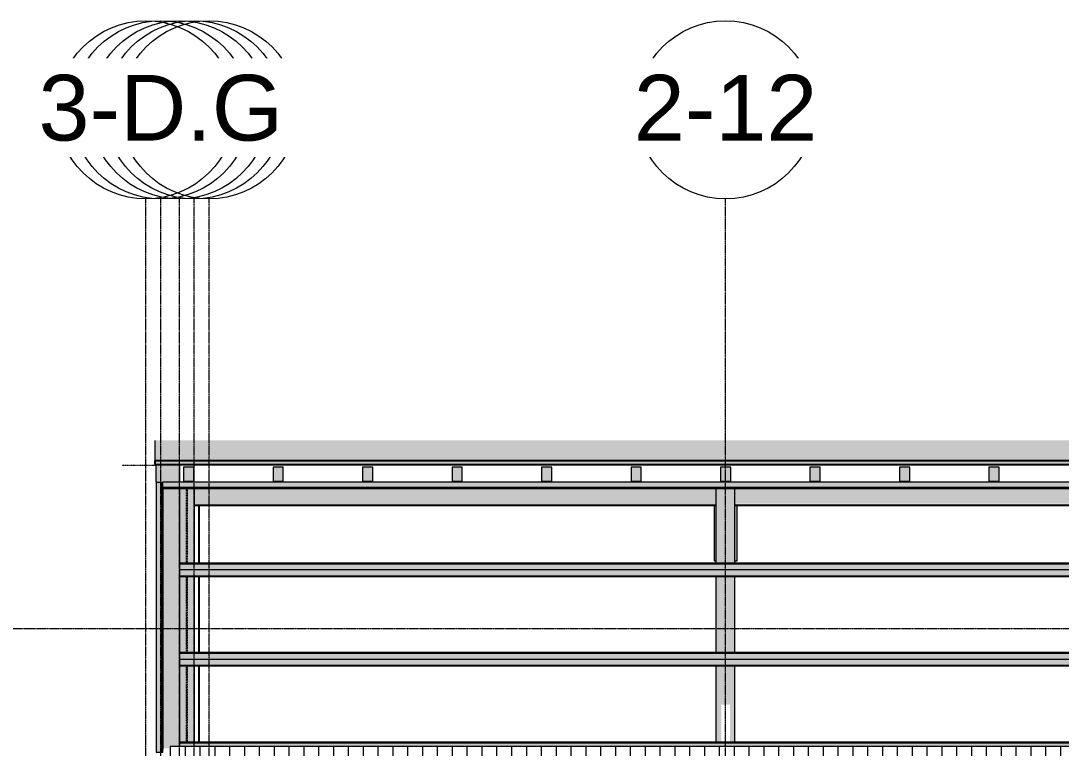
# Model space of a CAD drawing. Header units: inches. Extents: x -23227 to -2744, y -314 to 853.
# Drawn here: x -6644 to -6083, y 194 to 585 of the extents above; entities that cross this region are included whole.
import ezdxf

# ---------------------------------------------------------------- set-up
doc = ezdxf.new("R2010")
doc.units = ezdxf.units.IN
doc.header["$MEASUREMENT"] = 0
for name, pattern in [('Dash', [0.25, 0.125, -0.125]), ('Grid Line 1_2_', [0.875, 0.5, -0.125, 0.125, -0.125]), ('Hidden 1_8_', [0.1875, 0.125, -0.0625])]:
    doc.linetypes.add(name, pattern=pattern)
for name, color, linetype, lineweight in [('A-CLNG', 13, 'Continuous', 9), ('A-DETL', 90, 'Continuous', 9), ('A-FLOR-LEVL', 51, 'Continuous', 9), ('A-GLAZ-CWMG', 51, 'Continuous', 9), ('A-ROOF', 132, 'Continuous', 9), ('A-WALL-PATT', 111, 'Continuous', 25), ('L-SITE-WALL', 31, 'Continuous', 9), ('S-BEAM', 12, 'Continuous', 9), ('S-COLS', 52, 'Continuous', 9), ('S-GRID', 1, 'Continuous', 9), ('S-GRID-IDEN', 1, 'Continuous', 9)]:
    doc.layers.add(name, color=color, linetype=linetype, lineweight=lineweight)
doc.styles.add('Arial_1', font='arial.ttf', dxfattribs={"height": 35.407186})

# ---------------------------------------------------------------- blocks, each defined once
blk = doc.blocks.new('Rectangular Mullion - Profile_Polycarbonate_Upper and left-1114459-Section 22')
at = {"layer": 'A-GLAZ-CWMG'}
for points in [[(24497.73, 334.01), (26277.77, 334.01), (26277.77, 336.84), (22782.51, 336.84), (22782.51, 334.01), (24428.61, 334.01)], [(26277.77, 333.47), (26277.77, 334.01), (22782.51, 334.01), (22782.51, 333.47), (26277.46, 333.47)], [(26277.46, 333.22), (26277.77, 333.22), (26277.77, 333.47), (22782.51, 333.47), (22782.51, 333.22), (26260.18, 333.22)]]:
    blk.add_hatch(color=256, dxfattribs=at).paths.add_polyline_path(points, flags=0)
for p, q in [((22782.51, 334.01), (22782.51, 336.84)), ((26277.77, 336.84), (22782.51, 336.84)), ((26277.77, 334.01), (22782.51, 334.01)), ((22782.51, 333.22), (22782.51, 333.47)), ((26277.77, 333.47), (22782.51, 333.47)), ((26277.77, 333.22), (22782.51, 333.22))]:
    blk.add_line(p, q, dxfattribs=at)
blk = doc.blocks.new('Rectangular Mullion - Profile_Polycarbonate_Upper and left-1189832-Section 22')
at = {"layer": 'A-GLAZ-CWMG'}
for points in [[(22778.89, 191.28), (22781.72, 191.28), (22781.72, 336.84), (22778.89, 336.84), (22778.89, 193.71)], [(22782.26, 191.28), (22782.26, 336.84), (22781.72, 336.84), (22781.72, 191.28)], [(22782.51, 191.28), (22782.51, 336.84), (22782.26, 336.84), (22782.26, 191.28)]]:
    blk.add_hatch(color=256, dxfattribs=at).paths.add_polyline_path(points, flags=0)
for p, q in [((22778.89, 336.84), (22781.72, 336.84)), ((22778.89, 336.84), (22778.89, 191.28)), ((22781.72, 336.84), (22782.26, 336.84)), ((22781.72, 336.84), (22781.72, 191.28)), ((22782.26, 336.84), (22782.51, 336.84)), ((22782.26, 336.84), (22782.26, 191.28)), ((22782.51, 334.01), (22782.51, 192.73)), ((22781.72, 191.28), (22778.89, 191.28)), ((22782.26, 191.28), (22781.72, 191.28)), ((22782.51, 191.28), (22782.26, 191.28))]:
    blk.add_line(p, q, dxfattribs=at)
blk = doc.blocks.new('W-Wide Flange - W12X19-1279639-Section 22')
at = {"layer": 'S-BEAM'}
h = blk.add_hatch(color=256, dxfattribs=at)
h.paths.add_polyline_path([(22799.39, 325.2), (23080.89, 325.2), (23080.85, 333.22), (22799.39, 333.22), (22799.39, 330.42)], flags=0)
h.paths.add_polyline_path([(26264.89, 325.2), (26264.89, 333.22), (25985.89, 333.22), (25985.89, 325.2), (26260.18, 325.2)], flags=0)
h.paths.add_polyline_path([(23090.89, 325.2), (23370.39, 325.2), (23370.39, 333.22), (23090.89, 333.22), (23090.89, 330.42)], flags=0)
h.paths.add_polyline_path([(25975.89, 325.2), (25975.89, 333.22), (25696.39, 333.22), (25696.39, 325.2), (25949.16, 325.2)], flags=0)
h.paths.add_polyline_path([(23380.39, 325.2), (23659.89, 325.2), (23659.89, 333.22), (23380.39, 333.22), (23380.39, 330.42)], flags=0)
h.paths.add_polyline_path([(25686.39, 325.2), (25686.39, 333.22), (25406.89, 333.22), (25406.89, 325.2), (25672.69, 325.2)], flags=0)
h.paths.add_polyline_path([(23669.89, 325.2), (23949.39, 325.2), (23949.39, 333.22), (23669.89, 333.22)], flags=0)
h.paths.add_polyline_path([(23959.39, 325.2), (24238.89, 325.2), (24238.89, 333.22), (23959.39, 333.22), (23959.39, 330.42)], flags=0)
h.paths.add_polyline_path([(25396.89, 325.2), (25396.89, 333.22), (25117.39, 333.22), (25117.39, 325.2), (25396.23, 325.2)], flags=0)
h.paths.add_polyline_path([(24248.89, 325.2), (24528.39, 325.2), (24528.39, 333.22), (24248.89, 333.22), (24248.89, 330.42)], flags=0)
h.paths.add_polyline_path([(25107.39, 325.2), (25107.39, 333.22), (24827.89, 333.22), (24827.89, 325.2), (25085.21, 325.2)], flags=0)
h.paths.add_polyline_path([(24538.39, 325.2), (24817.89, 325.2), (24817.89, 333.22), (24538.39, 333.22), (24538.39, 330.42)], flags=0)
h = blk.add_hatch(color=256, dxfattribs=at)
h.paths.add_polyline_path([(24255.82, 324.68), (24528.39, 324.75), (24528.39, 325.2), (24248.89, 325.14), (24248.89, 324.68)], flags=0)
h.paths.add_polyline_path([(26264.89, 324.68), (26264.89, 325.2), (25985.89, 325.2), (25985.89, 324.68), (26260.18, 324.68)], flags=0)
h.paths.add_polyline_path([(22799.39, 324.68), (23080.89, 324.75), (23080.85, 325.2), (22799.39, 325.2), (22799.39, 324.69)], flags=0)
h.paths.add_polyline_path([(23090.89, 324.68), (23370.39, 324.75), (23370.39, 325.2), (23090.89, 325.19), (23090.89, 324.69)], flags=0)
h.paths.add_polyline_path([(25430.79, 324.68), (25686.39, 324.76), (25686.39, 325.2), (25406.89, 325.2), (25406.89, 324.68)], flags=0)
h.paths.add_polyline_path([(23380.39, 324.68), (23659.89, 324.75), (23659.89, 325.2), (23380.39, 325.18), (23380.39, 324.69)], flags=0)
h.paths.add_polyline_path([(23669.89, 324.68), (23949.39, 324.75), (23949.39, 325.2), (23669.89, 325.17), (23669.89, 324.69)], flags=0)
h.paths.add_polyline_path([(25396.89, 324.68), (25396.89, 325.2), (25117.39, 325.2), (25117.39, 324.68), (25396.23, 324.68)], flags=0)
h.paths.add_polyline_path([(25975.89, 324.68), (25975.89, 325.2), (25696.39, 325.2), (25696.39, 324.68), (25949.16, 324.68)], flags=0)
h.paths.add_polyline_path([(23959.39, 324.68), (24238.89, 324.75), (24238.89, 325.2), (23959.39, 325.16), (23959.39, 324.69)], flags=0)
h.paths.add_polyline_path([(24538.39, 324.68), (24817.89, 324.75), (24817.89, 325.2), (24538.39, 325.13), (24538.39, 324.69)], flags=0)
h.paths.add_polyline_path([(24827.89, 324.68), (25107.39, 324.75), (25107.39, 325.2), (24827.89, 325.12), (24827.89, 324.68)], flags=0)
h = blk.add_hatch(color=256, dxfattribs=at)
h.paths.add_polyline_path([(26260.18, 324.33), (26264.89, 324.33), (26264.89, 324.68), (25985.89, 324.68), (25985.89, 324.33), (26225.62, 324.33)], flags=0)
h.paths.add_polyline_path([(22804.39, 324.33), (23080.89, 324.33), (23080.85, 324.68), (22799.39, 324.68), (22799.39, 324.33)], flags=0)
h.paths.add_polyline_path([(23090.89, 324.33), (23370.39, 324.33), (23370.39, 324.68), (23090.89, 324.68)], flags=0)
h.paths.add_polyline_path([(25975.89, 324.33), (25975.89, 324.68), (25696.39, 324.68), (25696.39, 324.33), (25949.16, 324.33)], flags=0)
h.paths.add_polyline_path([(23380.39, 324.33), (23659.89, 324.33), (23659.89, 324.68), (23380.39, 324.68)], flags=0)
h.paths.add_polyline_path([(25686.39, 324.33), (25686.39, 324.68), (25406.89, 324.68), (25406.89, 324.33), (25672.69, 324.33)], flags=0)
h.paths.add_polyline_path([(23669.89, 324.33), (23949.39, 324.33), (23949.39, 324.68), (23669.89, 324.68)], flags=0)
h.paths.add_polyline_path([(25396.89, 324.33), (25396.89, 324.68), (25117.39, 324.68), (25117.39, 324.33), (25396.23, 324.33)], flags=0)
h.paths.add_polyline_path([(23959.39, 324.33), (24238.89, 324.33), (24238.89, 324.68), (23959.39, 324.68)], flags=0)
h.paths.add_polyline_path([(25107.39, 324.33), (25107.39, 324.68), (24827.89, 324.68), (24827.89, 324.33), (25085.21, 324.33)], flags=0)
h.paths.add_polyline_path([(24248.89, 324.33), (24528.39, 324.33), (24528.39, 324.68), (24248.89, 324.68)], flags=0)
h.paths.add_polyline_path([(24817.89, 324.33), (24817.89, 324.68), (24538.39, 324.68), (24538.39, 324.33), (24808.75, 324.33)], flags=0)
for p, q in [((22799.39, 324.68), (23080.85, 324.68)), ((22799.39, 324.33), (23080.85, 324.33)), ((23090.89, 324.68), (23370.39, 324.68)), ((23090.89, 324.33), (23370.39, 324.33))]:
    blk.add_line(p, q, dxfattribs=at)
blk = doc.blocks.new('columns and girder2 - one-V219-Section 22')
at = {"layer": 'S-BEAM'}
h = blk.add_hatch(color=256, dxfattribs=at)
h.paths.add_polyline_path([(24246.27, 96), (24248.89, 96), (24248.89, 96.2), (24246.27, 96.2)], flags=0)
h.paths.add_polyline_path([(24238.89, 96), (24241.52, 96), (24241.52, 96.2), (24238.89, 96.2)], flags=0)
h.paths.add_polyline_path([(24238.89, 196.79), (24241.52, 196.79), (24241.52, 217), (24246.27, 217), (24246.27, 196.79), (24248.89, 196.79), (24248.89, 237.69), (24238.89, 237.69), (24238.89, 232.77)], flags=0)
h.paths.add_polyline_path([(24238.89, 245.04), (24248.89, 245.04), (24248.89, 285.94), (24238.89, 285.94)], flags=0)
h.paths.add_polyline_path([(24238.89, 293.29), (24248.89, 293.29), (24248.89, 333.22), (24238.89, 333.22), (24238.89, 310.89)], flags=0)
h = blk.add_hatch(color=256, dxfattribs=at)
h.paths.add_polyline_path([(24237.89, 294.37), (24238.89, 294.37), (24238.89, 324.33), (24237.89, 324.33), (24237.89, 310.89)], flags=0)
h.paths.add_polyline_path([(24249.89, 294.37), (24249.89, 324.33), (24248.89, 324.33), (24248.89, 294.37)], flags=0)
for p, q in [((24238.89, 293.29), (24238.89, 333.22)), ((24248.89, 293.29), (24248.89, 333.22)), ((24237.89, 294.37), (24237.89, 324.33)), ((24249.89, 324.33), (24249.89, 294.37)), ((24238.89, 294.37), (24237.89, 294.37)), ((24249.89, 294.37), (24248.89, 294.37)), ((24238.89, 245.04), (24238.89, 285.94)), ((24248.89, 245.04), (24248.89, 285.94)), ((24238.89, 196.79), (24238.89, 237.69)), ((24248.89, 196.79), (24248.89, 237.69)), ((24238.89, 96), (24238.89, 96.2)), ((24248.89, 96), (24248.89, 96.2))]:
    blk.add_line(p, q, dxfattribs=at)
blk = doc.blocks.new('W-Wide Flange-Column - B1_H-1279348-Section 22')
at = {"layer": 'S-COLS', "linetype": 'Hidden 1_8_'}
for p, q in [((22795.23, 293.29), (22795.23, 333.22)), ((22795.55, 333.22), (22795.55, 293.29)), ((22795.23, 245.04), (22795.23, 285.94)), ((22795.55, 285.94), (22795.55, 245.04)), ((22795.23, 196.79), (22795.23, 237.69)), ((22795.55, 237.69), (22795.55, 196.79))]:
    blk.add_line(p, q, dxfattribs=at)
blk = doc.blocks.new('Girt_Z - 10_D-1241661-Section 22')
at = {"layer": 'S-BEAM'}
h = blk.add_hatch(color=256, dxfattribs=at)
h.paths.add_polyline_path([(24705.07, 196.26), (25737.27, 196.26), (25737.27, 196.71), (24634.77, 196.71), (24634.77, 196.26), (24635.96, 196.26)], flags=0)
h.paths.add_polyline_path([(26269.02, 196.26), (26269.02, 196.71), (25742.02, 196.71), (25742.02, 196.26), (26260.18, 196.26)], flags=0)
h.paths.add_polyline_path([(22838.95, 196.26), (24241.52, 196.26), (24241.52, 196.71), (22791.39, 196.71), (22791.39, 196.26)], flags=0)
h.paths.add_polyline_path([(24246.27, 196.26), (24630.02, 196.26), (24630.02, 196.71), (24246.27, 196.71)], flags=0)
h = blk.add_hatch(color=256, dxfattribs=at)
h.paths.add_polyline_path([(24705.07, 194.5), (25737.27, 194.5), (25737.27, 196.26), (24634.77, 196.26), (24634.77, 194.5), (24635.96, 194.5)], flags=0)
h.paths.add_polyline_path([(26269.02, 194.5), (26269.02, 196.26), (25742.02, 196.26), (25742.02, 194.5), (26260.18, 194.5)], flags=0)
h.paths.add_polyline_path([(22838.95, 194.5), (24241.52, 194.5), (24241.52, 196.26), (22791.39, 196.26), (22791.39, 194.5)], flags=0)
h.paths.add_polyline_path([(24246.27, 194.5), (24630.02, 194.5), (24630.02, 196.26), (24246.27, 196.26)], flags=0)
for p, q in [((22791.39, 196.71), (22791.39, 196.79)), ((24241.52, 196.79), (22791.39, 196.79)), ((24241.52, 196.71), (22791.39, 196.71)), ((24241.52, 196.26), (22791.39, 196.26))]:
    blk.add_line(p, q, dxfattribs=at)
blk = doc.blocks.new('Girt_Z - 10_D-V223-Section 22')
at = {"layer": 'S-BEAM'}
for points in [[(24774.19, 244.51), (26269.02, 244.51), (26269.02, 244.96), (22791.39, 244.96), (22791.39, 244.51), (24705.07, 244.51)], [(24843.3, 241.11), (26269.02, 241.11), (26269.02, 241.3), (22791.39, 241.24), (22791.39, 241.11), (24774.19, 241.11)], [(24843.3, 238.17), (26269.02, 238.17), (26269.02, 241.11), (22791.39, 241.11), (22791.39, 238.17), (24774.19, 238.17)], [(24843.3, 237.69), (26269.02, 237.69), (26269.02, 238.17), (22791.39, 238.17), (22791.39, 237.69), (24774.19, 237.69)]]:
    blk.add_hatch(color=256, dxfattribs=at).paths.add_polyline_path(points, flags=0)
h = blk.add_hatch(color=256, dxfattribs=at)
h.paths.add_polyline_path([(24964.26, 241.37), (26269.02, 241.37), (26269.02, 244.51), (22791.39, 244.51), (22791.39, 241.37), (24955.62, 241.37)], flags=0)
h.paths.add_polyline_path([(26272.89, 241.75), (26272.89, 242.77), (26272.64, 242.69), (26272.64, 241.75)], flags=0)
h.paths.add_polyline_path([(26272.64, 242.82), (26272.89, 242.83), (26272.89, 243.55), (26272.64, 243.5), (26272.64, 243.43)], flags=0)
for p, q in [((22791.39, 244.96), (22791.39, 245.04)), ((26269.02, 245.04), (22791.39, 245.04)), ((26269.02, 244.96), (22791.39, 244.96)), ((26269.02, 244.51), (22791.39, 244.51)), ((22791.39, 241.3), (22791.39, 241.37)), ((26269.02, 241.37), (22791.39, 241.37)), ((26269.02, 241.3), (22791.39, 241.3)), ((22791.39, 241.24), (22791.39, 241.3)), ((22791.39, 238.17), (26269.02, 238.17)), ((26269.02, 237.69), (22791.39, 237.69))]:
    blk.add_line(p, q, dxfattribs=at)
blk = doc.blocks.new('Girt_Z - 10_D-1241717-Section 22')
at = {"layer": 'S-BEAM'}
for points in [[(26260.18, 292.76), (26273.39, 292.76), (26273.39, 293.21), (22791.39, 293.21), (22791.39, 292.76), (26225.62, 292.76)], [(24955.62, 289.62), (26273.39, 289.62), (26273.39, 292.76), (22791.39, 292.76), (22791.39, 289.62), (24946.98, 289.62)], [(22791.39, 289.36), (26273.39, 289.36), (26273.39, 289.55), (22791.39, 289.49)], [(26260.18, 286.42), (26273.39, 286.42), (26273.39, 289.36), (22791.39, 289.36), (22791.39, 286.42), (26225.62, 286.42)], [(26260.18, 285.94), (26273.39, 285.94), (26273.39, 286.42), (22791.39, 286.42), (22791.39, 285.94), (26225.62, 285.94)]]:
    blk.add_hatch(color=256, dxfattribs=at).paths.add_polyline_path(points, flags=0)
for p, q in [((22791.39, 293.21), (22791.39, 293.29)), ((26273.39, 293.29), (22791.39, 293.29)), ((26273.39, 293.21), (22791.39, 293.21)), ((26273.39, 292.76), (22791.39, 292.76)), ((22791.39, 289.55), (22791.39, 289.62)), ((26273.39, 289.62), (22791.39, 289.62)), ((26273.39, 289.55), (22791.39, 289.55)), ((22791.39, 289.49), (22791.39, 289.55)), ((22791.39, 286.42), (26273.39, 286.42)), ((26273.39, 285.94), (22791.39, 285.94))]:
    blk.add_line(p, q, dxfattribs=at)
blk = doc.blocks.new('Dimension Lumber - 5_5 x 7_5 Glulam-1238720-Section 22')
at = {"layer": 'S-BEAM'}
for points in [[(26273.14, 344.9), (26273.14, 344.98), (26267.64, 344.9)], [(26267.64, 337.39), (26273.14, 337.39), (26273.14, 344.9), (26267.64, 344.9), (26267.64, 340.19)]]:
    blk.add_hatch(color=256, dxfattribs=at).paths.add_polyline_path(points, flags=0)
at = {"layer": 'S-BEAM', "lineweight": 15}
for p, q in [((26273.14, 344.9), (26267.64, 344.9)), ((26267.64, 344.9), (26267.64, 337.39)), ((26273.14, 337.39), (26273.14, 344.9)), ((26267.64, 337.39), (26273.14, 337.39))]:
    blk.add_line(p, q, dxfattribs=at)
blk = doc.blocks.new('Dimension Lumber - 5_5 x 7_5 Glulam-V224-Section 22')
at = {"layer": 'S-BEAM'}
blk.add_hatch(color=256, dxfattribs=at).paths.add_polyline_path([(25736.89, 337.39), (25742.39, 337.39), (25742.39, 344.9), (25736.89, 344.9)], flags=0)
at = {"layer": 'S-BEAM', "lineweight": 15}
for p, q in [((25742.39, 344.9), (25736.89, 344.9)), ((25736.89, 344.9), (25736.89, 337.39)), ((25742.39, 337.39), (25742.39, 344.9)), ((25736.89, 337.39), (25742.39, 337.39))]:
    blk.add_line(p, q, dxfattribs=at)
blk = doc.blocks.new('Grid - Grid Head - Circle-14747-Section 22')
at = {"layer": 'S-GRID-IDEN'}
blk.add_circle((23085.89, 537.49), 48, dxfattribs=at)

msp = doc.modelspace()

# ---------------------------------------------------------------- hatches: boundary and pattern name
at = {"layer": 'A-ROOF', "lineweight": 5}
msp.add_hatch(color=256, dxfattribs=at).paths.add_polyline_path([(-4851.97339, 348.40377), (-3065.80785, 348.40377), (-3065.80785, 359.40379), (-6571.55981, 359.40379), (-6571.55981, 348.40377), (-4921.08914, 348.40377)], flags=0)
at = {"layer": 'A-ROOF'}
msp.add_hatch(color=256, dxfattribs=at).paths.add_polyline_path([(-3072.24282, 346.40203), (-3065.80825, 346.40203), (-3065.80825, 348.40377), (-6571.55925, 348.40377), (-6571.55925, 346.40203), (-3089.52176, 346.40203)], flags=0)
at = {"layer": 'A-WALL-PATT', "lineweight": 9}
h = msp.add_hatch(dxfattribs=at)
h.set_pattern_fill('FP_44', color=256, style=0, pattern_type=2)
h.set_pattern_definition([(90, (-3075.068, 0), (-8, 5e-16), [])])
h.paths.add_polyline_path([(-4713.74189, 176), (-3077.05825, 176), (-3077.05825, 194.5), (-6563.30925, 194.5), (-6563.30925, 187.70742), (-6538.99575, 188.72048), (-6538.99575, 186.71875), (-6550.80825, 186.22656), (-6550.80825, 176), (-4782.85764, 176)], flags=0)
at = {"layer": 'L-SITE-WALL', "lineweight": 5}
h = msp.add_hatch(color=256, dxfattribs=at)
h.paths.add_polyline_path([(-6563.30925, 193.52134), (-6563.30925, 194.5), (-6558.30925, 194.5), (-6558.30925, 333.21926), (-6567.18725, 333.21926), (-6567.18725, 193.52134)], flags=0)
h.paths.add_polyline_path([(-6558.30925, 336.84126), (-6558.30925, 346.40203), (-6570.80925, 346.40203), (-6570.74675, 336.84126), (-6562.5882, 336.84126)], flags=0)
at = {"layer": 'S-COLS', "lineweight": 5}
msp.add_hatch(color=256, dxfattribs=at).paths.add_polyline_path([(-6558.17349, 338.01106), (-6558.17406, 346.40203), (-6558.30825, 346.40203), (-6558.30825, 338.01106)], flags=0)
h = msp.add_hatch(color=256, dxfattribs=at)
h.paths.add_polyline_path([(-6558.30825, 196.79459), (-6550.30825, 196.79459), (-6550.30825, 237.68978), (-6558.30825, 237.68978), (-6558.30825, 232.76792)], flags=0)
h.paths.add_polyline_path([(-6550.30825, 245.04459), (-6550.30825, 285.93978), (-6558.30825, 285.93978), (-6558.30825, 245.04459)], flags=0)
h.paths.add_polyline_path([(-6558.30825, 293.29459), (-6550.30825, 293.29459), (-6550.30825, 333.21926), (-6558.30825, 333.21926), (-6558.30825, 310.88992)], flags=0)
h.paths.add_polyline_path([(-6558.17349, 336.84126), (-6558.17349, 338.01106), (-6558.30825, 338.01106), (-6558.30825, 336.84126)], flags=0)
h = msp.add_hatch(color=256, dxfattribs=at)
h.paths.add_polyline_path([(-6547.99185, 196.79459), (-6547.55825, 196.79459), (-6547.55825, 237.68978), (-6547.99185, 237.68978), (-6547.99185, 232.76792)], flags=0)
h.paths.add_polyline_path([(-6547.55825, 245.04459), (-6547.55825, 285.93978), (-6547.99185, 285.93978), (-6547.99185, 245.04459)], flags=0)
h.paths.add_polyline_path([(-6547.99185, 293.29459), (-6547.55825, 293.29459), (-6547.55825, 324.32635), (-6547.99185, 324.32635), (-6547.99185, 310.88992)], flags=0)

# ---------------------------------------------------------------- linework, layer by layer
at = {"layer": 'A-CLNG'}
msp.add_line((-6558.17349, 336.84126), (-6558.17349, 346.40203), dxfattribs=at)
at = {"layer": 'A-DETL', "linetype": 'Dash'}
for p, q in [((-6589.21278, 345.99717), (-6570.80925, 345.99717)), ((-6558.30925, 345.99717), (-6558.17349, 345.99717))]:
    msp.add_line(p, q, dxfattribs=at)
at = {"layer": 'A-FLOR-LEVL', "linetype": 'Grid Line 1_2_'}
msp.add_line((-7602.73945, 258), (-2792.37482, 258), dxfattribs=at)
at = {"layer": 'A-ROOF'}
msp.add_line((-6571.55925, 359.40377), (-6571.55925, 348.40377), dxfattribs=at)
at = {"layer": 'A-ROOF', "lineweight": 25}
for p, q in [((-3065.80825, 348.40377), (-6571.55925, 348.40377)), ((-6571.55925, 348.40377), (-6571.55925, 346.40203)), ((-6571.55925, 346.40203), (-3065.80825, 346.40203))]:
    msp.add_line(p, q, dxfattribs=at)
at = {"layer": 'L-SITE-WALL'}
for p, q in [((-6570.80925, 336.84126), (-6570.80925, 346.40203)), ((-6558.30925, 346.40203), (-6558.30925, 336.84126)), ((-6558.30925, 333.21926), (-6558.30925, 194.5)), ((-3077.05825, 194.5), (-6563.30925, 194.5)), ((-6563.30925, 194.5), (-6563.30925, 187.70742))]:
    msp.add_line(p, q, dxfattribs=at)
at = {"layer": 'S-COLS'}
for p, q in [((-6558.30825, 338.01106), (-6558.17349, 338.01106)), ((-6550.30825, 333.21926), (-6550.30825, 293.29459)), ((-6547.99185, 324.32635), (-6547.99185, 293.29459)), ((-6547.55825, 324.32635), (-6547.55825, 293.29459)), ((-6550.30825, 285.93978), (-6550.30825, 245.04459)), ((-6547.99185, 285.93978), (-6547.99185, 245.04459)), ((-6547.55825, 285.93978), (-6547.55825, 245.04459)), ((-6550.30825, 237.68978), (-6550.30825, 196.79459)), ((-6547.99185, 237.68978), (-6547.99185, 196.79459)), ((-6547.55825, 237.68978), (-6547.55825, 196.79459))]:
    msp.add_line(p, q, dxfattribs=at)
at = {"layer": 'S-GRID', "linetype": 'Grid Line 1_2_'}
for p, q in [((-6576.30825, -273.16081), (-6576.30825, 489.49301)), ((-6568.30825, -273.16081), (-6568.30825, 489.49301)), ((-6568.30825, -273.16081), (-6568.30825, 489.49301)), ((-6558.30825, -273.16081), (-6558.30825, 489.49301)), ((-6550.30825, -273.16081), (-6550.30825, 489.49301)), ((-6550.30825, -273.16081), (-6550.30825, 489.49301)), ((-6542.30825, -273.16081), (-6542.30825, 489.49301)), ((-6263.80825, -273.16081), (-6263.80825, 489.49301)), ((-6263.80825, -273.16081), (-6263.80825, 489.49301))]:
    msp.add_line(p, q, dxfattribs=at)

# ---------------------------------------------------------------- block references
at = {"layer": 'A-GLAZ-CWMG'}
for name in ['Rectangular Mullion - Profile_Polycarbonate_Upper and left-1189832-Section 22', 'Rectangular Mullion - Profile_Polycarbonate_Upper and left-1114459-Section 22']:
    msp.add_blockref(name, (-29349.69848, 0), dxfattribs=at)
at = {"layer": 'S-BEAM'}
for name, p in [('Dimension Lumber - 5_5 x 7_5 Glulam-1238720-Section 22', (-32823.69848, 0)), ('Dimension Lumber - 5_5 x 7_5 Glulam-1238720-Section 22', (-32775.44848, 0)), ('Dimension Lumber - 5_5 x 7_5 Glulam-1238720-Section 22', (-32727.19848, 0)), ('Dimension Lumber - 5_5 x 7_5 Glulam-1238720-Section 22', (-32678.94848, 0)), ('Dimension Lumber - 5_5 x 7_5 Glulam-1238720-Section 22', (-32630.69848, 0)), ('Dimension Lumber - 5_5 x 7_5 Glulam-1238720-Section 22', (-32582.44848, 0)), ('Dimension Lumber - 5_5 x 7_5 Glulam-1238720-Section 22', (-32534.19848, 0)), ('Dimension Lumber - 5_5 x 7_5 Glulam-1238720-Section 22', (-32485.94848, 0)), ('Dimension Lumber - 5_5 x 7_5 Glulam-V224-Section 22', (-31906.94848, 0)), ('Dimension Lumber - 5_5 x 7_5 Glulam-1238720-Section 22', (-32389.44848, 0)), ('W-Wide Flange - W12X19-1279639-Section 22', (-29349.69848, 0)), ('columns and girder2 - one-V219-Section 22', (-30507.69848, 0)), ('Girt_Z - 10_D-1241717-Section 22', (-29349.69848, 0)), ('Girt_Z - 10_D-V223-Section 22', (-29349.69848, 0)), ('Girt_Z - 10_D-1241661-Section 22', (-29349.69848, 0))]:
    msp.add_blockref(name, p, dxfattribs=at)
at = {"layer": 'S-COLS', "linetype": 'Hidden 1_8_'}
msp.add_blockref('W-Wide Flange-Column - B1_H-1279348-Section 22', (-29349.69848, 0), dxfattribs=at)
at = {"layer": 'S-GRID-IDEN'}
for p in [(-29628.19848, 0), (-29349.69848, 0)]:
    msp.add_blockref('Grid - Grid Head - Circle-14747-Section 22', p, dxfattribs=at)

# ---------------------------------------------------------------- next in the draw order: texts
at = {"layer": 'S-GRID-IDEN', "char_height": 35.407186, "attachment_point": 2, "line_spacing_factor": 0.938532, "style": 'Arial_1', "bg_fill": 3, "box_fill_scale": 1.25, "bg_fill_color": 0, "bg_fill_transparency": 0}
for s, insert, width in [('3-E.G', (-6542.31748, 556.36675), 153.792), ('1-12', (-6263.81748, 556.36675), 117.936)]:
    msp.add_mtext(s, dxfattribs=dict(at, insert=insert, width=width))

# ---------------------------------------------------------------- next in the draw order: block references
at = {"layer": 'S-GRID-IDEN'}
for p in [(-29636.19848, 0), (-29349.69848, 0)]:
    msp.add_blockref('Grid - Grid Head - Circle-14747-Section 22', p, dxfattribs=at)

# ---------------------------------------------------------------- next in the draw order: texts
at = {"layer": 'S-GRID-IDEN', "char_height": 35.407186, "attachment_point": 2, "line_spacing_factor": 0.938532, "style": 'Arial_1', "bg_fill": 3, "box_fill_scale": 1.25, "bg_fill_color": 0, "bg_fill_transparency": 0}
for s, insert, width in [('3-E', (-6550.31748, 556.36675), 91.584), ('2-12', (-6263.81748, 556.36675), 117.936)]:
    msp.add_mtext(s, dxfattribs=dict(at, insert=insert, width=width))

# ---------------------------------------------------------------- next in the draw order: block references
at = {"layer": 'S-GRID-IDEN'}
msp.add_blockref('Grid - Grid Head - Circle-14747-Section 22', (-29644.19848, 0), dxfattribs=at)

# ---------------------------------------------------------------- next in the draw order: texts
at = {"layer": 'S-GRID-IDEN', "insert": (-6558.31748, 556.36675), "char_height": 35.407186, "width": 117.936, "attachment_point": 2, "line_spacing_factor": 0.938532, "style": 'Arial_1', "bg_fill": 3, "box_fill_scale": 1.25, "bg_fill_color": 0, "bg_fill_transparency": 0}
msp.add_mtext('1-13', dxfattribs=at)

# ---------------------------------------------------------------- next in the draw order: block references
at = {"layer": 'S-GRID-IDEN'}
msp.add_blockref('Grid - Grid Head - Circle-14747-Section 22', (-29654.19848, 0), dxfattribs=at)

# ---------------------------------------------------------------- next in the draw order: texts
at = {"layer": 'S-GRID-IDEN', "insert": (-6568.31748, 556.36675), "char_height": 35.407186, "width": 180.144, "attachment_point": 2, "line_spacing_factor": 0.938532, "style": 'Arial_1', "bg_fill": 3, "box_fill_scale": 1.25, "bg_fill_color": 0, "bg_fill_transparency": 0}
msp.add_mtext('1-13.G', dxfattribs=at)

# ---------------------------------------------------------------- next in the draw order: block references
at = {"layer": 'S-GRID-IDEN'}
msp.add_blockref('Grid - Grid Head - Circle-14747-Section 22', (-29636.19848, 0), dxfattribs=at)

# ---------------------------------------------------------------- next in the draw order: texts
at = {"layer": 'S-GRID-IDEN', "insert": (-6550.31748, 556.36675), "char_height": 35.407186, "width": 117.936, "attachment_point": 2, "line_spacing_factor": 0.938532, "style": 'Arial_1', "bg_fill": 3, "box_fill_scale": 1.25, "bg_fill_color": 0, "bg_fill_transparency": 0}
msp.add_mtext('2-13', dxfattribs=at)

# ---------------------------------------------------------------- next in the draw order: block references
at = {"layer": 'S-GRID-IDEN'}
msp.add_blockref('Grid - Grid Head - Circle-14747-Section 22', (-29662.19848, 0), dxfattribs=at)

# ---------------------------------------------------------------- next in the draw order: texts
at = {"layer": 'S-GRID-IDEN', "insert": (-6576.31748, 556.36675), "char_height": 35.407186, "width": 94.608, "attachment_point": 2, "line_spacing_factor": 0.938532, "style": 'Arial_1', "bg_fill": 3, "box_fill_scale": 1.25, "bg_fill_color": 0, "bg_fill_transparency": 0}
msp.add_mtext('3-D', dxfattribs=at)

# ---------------------------------------------------------------- next in the draw order: block references
at = {"layer": 'S-GRID-IDEN'}
msp.add_blockref('Grid - Grid Head - Circle-14747-Section 22', (-29654.19848, 0), dxfattribs=at)

# ---------------------------------------------------------------- next in the draw order: texts
at = {"layer": 'S-GRID-IDEN', "insert": (-6568.31748, 556.36675), "char_height": 35.407186, "width": 156.816, "attachment_point": 2, "line_spacing_factor": 0.938532, "style": 'Arial_1', "bg_fill": 3, "box_fill_scale": 1.25, "bg_fill_color": 0, "bg_fill_transparency": 0}
msp.add_mtext('3-D.G', dxfattribs=at)

doc.saveas('drawing.dxf')
